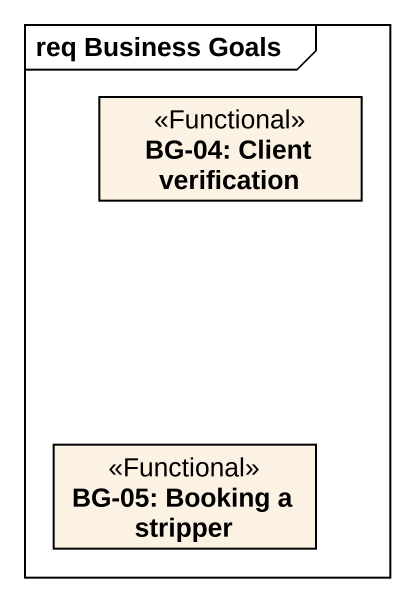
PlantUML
@startuml
mainframe req Business Goals
hide circle
hide empty members
class "BG-04: Client verification" as BG_04_Client_verification <<Functional>>
class "BG-05: Booking a stripper" as BG_05_Booking_a_stripper <<Functional>>
@enduml
